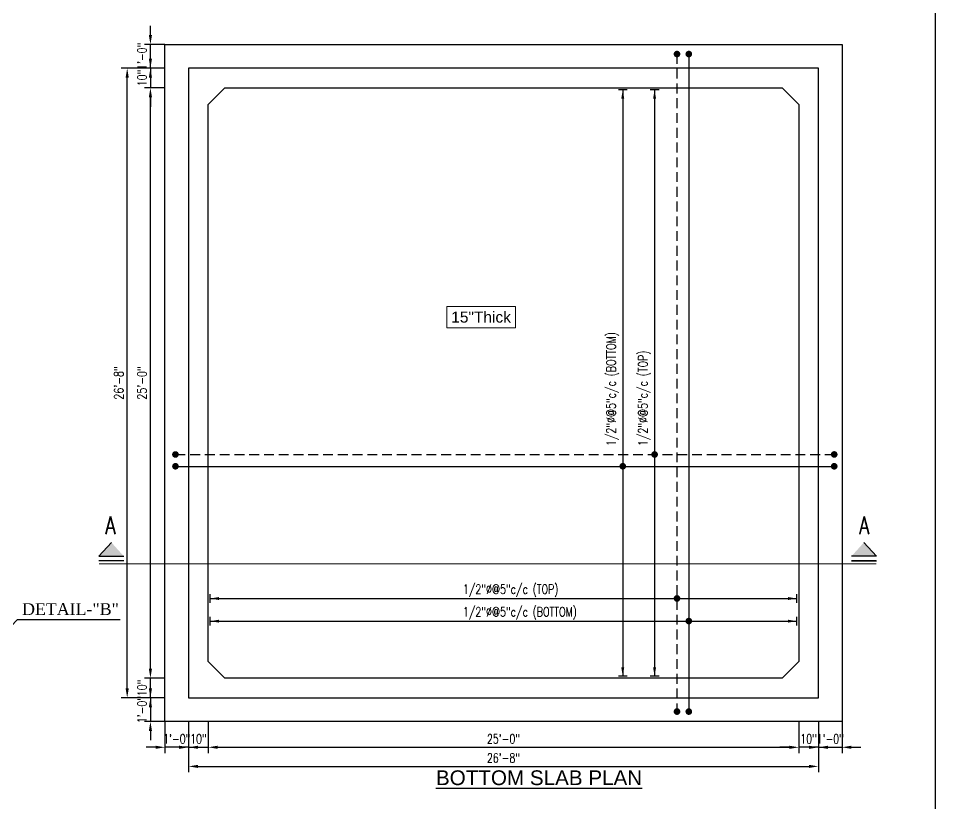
# Model space of a CAD drawing. Extents: x 646770 to 647667, y -185906 to -184623.
# Drawn here: x 647201.1 to 647667.2, y -185453.4 to -185054.2 of the extents above; entities that cross this region are included whole.
import ezdxf

# ---------------------------------------------------------------- set-up
doc = ezdxf.new("R2010")
doc.units = 0
doc.header["$LTSCALE"] = 20
doc.header["$MEASUREMENT"] = 0
doc.header["$PDMODE"] = 32
doc.linetypes.add('HIDDEN', pattern=[0.375, 0.25, -0.125])
doc.layers.get('DEFPOINTS').update_dxf_attribs({"linetype": 'CONTINUOUS'})
for name, color, linetype in [('A-TYP-DIM', 1, 'CONTINUOUS'), ('A-TYP-N-TEXT', 2, 'CONTINUOUS'), ('A-TYP-THK-MARK', 2, 'CONTINUOUS'), ('BB', 6, 'CONTINUOUS'), ('BEAM', 4, 'HIDDEN'), ('COL', 6, 'CONTINUOUS'), ('DIM', 1, 'CONTINUOUS'), ('S-BB', 6, 'CONTINUOUS'), ('S-TEXT', 2, 'CONTINUOUS'), ('S-TL', 2, 'CONTINUOUS'), ('S-TL1', 6, 'CONTINUOUS'), ('S-TX-BEAM-HEADING', 5, 'CONTINUOUS'), ('SECTION', 4, 'CONTINUOUS')]:
    doc.layers.add(name, color=color, linetype=linetype)
doc.styles.add('arial', font='arial.ttf')
doc.styles.add('QASIM', font='arial.ttf')
doc.styles.add('rizwan', font='romans.shx', dxfattribs={"width": 0.75})
doc.styles.add('ROMANS', font='times.ttf')
doc.dimstyles.new('STYLE-64', dxfattribs={"dimscale": 64, "dimtxt": 0.09375, "dimasz": 0.09375, "dimexe": 0.0625, "dimexo": 0.0625, "dimgap": 0.03125, "dimtad": 1, "dimzin": 3, "dimdsep": 46, "dimlunit": 4, "dimtxsty": 'rizwan', "dimcen": 0.125, "dimdle": 4, "dimclrd": 1, "dimclre": 1, "dimclrt": 2, "dimadec": 0, "dimazin": 0, "dimtfac": 0.5, "dimtix": 1, "dimtmove": 2, "dimatfit": 3, "dimfxl": 1, "dimfrac": 1, "dimtolj": 1, "dimtzin": 3, "dimarcsym": 0})

# ---------------------------------------------------------------- blocks, each defined once
blk = doc.blocks.new('*D41')
at = {"layer": 'A-TYP-DIM', "color": 1, "lineweight": -2, "ltscale": 1.5, "transparency": 16777216}
for p, q in [((647297.6, -185411.56), (647297.6, -185427.71)), ((647597.6, -185411.56), (647597.6, -185427.71)), ((647302.4, -185424.71), (647592.8, -185424.71))]:
    blk.add_line(p, q, dxfattribs=at)
at = {"layer": 'A-TYP-DIM', "color": 1, "ltscale": 1.5, "transparency": 16777216}
for points in [[(647302.4, -185423.91), (647302.4, -185425.51), (647297.6, -185424.71)], [(647592.8, -185423.91), (647592.8, -185425.51), (647597.6, -185424.71)]]:
    blk.add_solid(points, dxfattribs=at)
at = {"layer": 'DEFPOINTS', "color": 0, "ltscale": 1.5, "transparency": 16777216}
for p in [(647297.6, -185405.56), (647597.6, -185405.56), (647597.6, -185424.71)]:
    blk.add_point(p, dxfattribs=at)
at = {"layer": 'A-TYP-DIM', "color": 2, "ltscale": 1.5, "transparency": 16777216, "insert": (647447.6, -185420.42), "char_height": 4.688, "attachment_point": 5, "style": 'rizwan'}
blk.add_mtext('\\A1;25\'-0"', dxfattribs=at)
blk = doc.blocks.new('*D42')
at = {"layer": 'A-TYP-DIM', "color": 1, "lineweight": -2, "ltscale": 1.5, "transparency": 16777216}
for p, q in [((647287.6, -185411.56), (647287.6, -185437.42)), ((647607.6, -185411.56), (647607.6, -185437.42)), ((647292.4, -185434.42), (647602.8, -185434.42))]:
    blk.add_line(p, q, dxfattribs=at)
at = {"layer": 'A-TYP-DIM', "color": 1, "ltscale": 1.5, "transparency": 16777216}
for points in [[(647292.4, -185433.62), (647292.4, -185435.22), (647287.6, -185434.42)], [(647602.8, -185433.62), (647602.8, -185435.22), (647607.6, -185434.42)]]:
    blk.add_solid(points, dxfattribs=at)
at = {"layer": 'DEFPOINTS', "color": 0, "ltscale": 1.5, "transparency": 16777216}
for p in [(647287.6, -185405.56), (647607.6, -185405.56), (647607.6, -185434.42)]:
    blk.add_point(p, dxfattribs=at)
at = {"layer": 'A-TYP-DIM', "color": 2, "ltscale": 1.5, "transparency": 16777216, "insert": (647447.6, -185430.13), "char_height": 4.688, "attachment_point": 5, "style": 'rizwan'}
blk.add_mtext('\\A1;26\'-8"', dxfattribs=at)
blk = doc.blocks.new('*D43')
at = {"layer": 'A-TYP-DIM', "color": 1, "lineweight": -2, "ltscale": 1.5, "transparency": 16777216}
for p, q in [((647275.6, -185089.56), (647265.2, -185089.56)), ((647268.2, -185384.76), (647268.2, -185094.36)), ((647275.6, -185389.56), (647265.2, -185389.56))]:
    blk.add_line(p, q, dxfattribs=at)
at = {"layer": 'A-TYP-DIM', "color": 1, "ltscale": 1.5, "transparency": 16777216}
for points in [[(647267.4, -185094.36), (647269, -185094.36), (647268.2, -185089.56)], [(647267.4, -185384.76), (647269, -185384.76), (647268.2, -185389.56)]]:
    blk.add_solid(points, dxfattribs=at)
at = {"layer": 'DEFPOINTS', "color": 0, "ltscale": 1.5, "transparency": 16777216}
for p in [(647268.2, -185089.56), (647281.6, -185089.56), (647281.6, -185389.56)]:
    blk.add_point(p, dxfattribs=at)
at = {"layer": 'A-TYP-DIM', "color": 2, "ltscale": 1.5, "transparency": 16777216, "insert": (647263.91, -185239.56), "char_height": 4.688, "attachment_point": 5, "rotation": 90, "style": 'rizwan'}
blk.add_mtext('\\A1;25\'-0"', dxfattribs=at)
blk = doc.blocks.new('*D44')
at = {"layer": 'A-TYP-DIM', "color": 1, "lineweight": -2, "ltscale": 1.5, "transparency": 16777216}
for p, q in [((647275.6, -185079.56), (647253.41, -185079.56)), ((647256.41, -185394.76), (647256.41, -185084.36)), ((647275.6, -185399.56), (647253.41, -185399.56))]:
    blk.add_line(p, q, dxfattribs=at)
at = {"layer": 'A-TYP-DIM', "color": 1, "ltscale": 1.5, "transparency": 16777216}
for points in [[(647255.61, -185084.36), (647257.21, -185084.36), (647256.41, -185079.56)], [(647255.61, -185394.76), (647257.21, -185394.76), (647256.41, -185399.56)]]:
    blk.add_solid(points, dxfattribs=at)
at = {"layer": 'DEFPOINTS', "color": 0, "ltscale": 1.5, "transparency": 16777216}
for p in [(647256.41, -185079.56), (647281.6, -185079.56), (647281.6, -185399.56)]:
    blk.add_point(p, dxfattribs=at)
at = {"layer": 'A-TYP-DIM', "color": 2, "ltscale": 1.5, "transparency": 16777216, "insert": (647252.12, -185239.56), "char_height": 4.688, "attachment_point": 5, "rotation": 90, "style": 'rizwan'}
blk.add_mtext('\\A1;26\'-8"', dxfattribs=at)
blk = doc.blocks.new('*D51')
at = {"layer": 'A-TYP-DIM', "color": 1, "lineweight": -2, "ltscale": 1.5, "transparency": 16777216}
for p, q in [((647268.2, -185074.76), (647268.2, -185069.96)), ((647275.6, -185079.56), (647265.2, -185079.56)), ((647268.2, -185079.56), (647268.2, -185089.56)), ((647275.6, -185089.56), (647265.2, -185089.56)), ((647268.2, -185094.36), (647268.2, -185099.16))]:
    blk.add_line(p, q, dxfattribs=at)
at = {"layer": 'A-TYP-DIM', "color": 1, "ltscale": 1.5, "transparency": 16777216}
for points in [[(647267.4, -185074.76), (647269, -185074.76), (647268.2, -185079.56)], [(647267.4, -185094.36), (647269, -185094.36), (647268.2, -185089.56)]]:
    blk.add_solid(points, dxfattribs=at)
at = {"layer": 'DEFPOINTS', "color": 0, "ltscale": 1.5, "transparency": 16777216}
for p in [(647281.6, -185079.56), (647268.2, -185089.56), (647281.6, -185089.56)]:
    blk.add_point(p, dxfattribs=at)
at = {"layer": 'A-TYP-DIM', "color": 2, "ltscale": 1.5, "transparency": 16777216, "insert": (647263.91, -185084.56), "char_height": 4.688, "attachment_point": 5, "rotation": 90, "style": 'rizwan'}
blk.add_mtext('\\A1;10"', dxfattribs=at)
blk = doc.blocks.new('*D52')
at = {"layer": 'A-TYP-DIM', "color": 1, "lineweight": -2, "ltscale": 1.5, "transparency": 16777216}
for p, q in [((647268.2, -185384.76), (647268.2, -185379.96)), ((647275.6, -185389.56), (647265.2, -185389.56)), ((647268.2, -185399.56), (647268.2, -185389.56)), ((647275.6, -185399.56), (647265.2, -185399.56)), ((647268.2, -185404.36), (647268.2, -185409.16))]:
    blk.add_line(p, q, dxfattribs=at)
at = {"layer": 'A-TYP-DIM', "color": 1, "ltscale": 1.5, "transparency": 16777216}
for points in [[(647267.4, -185384.76), (647269, -185384.76), (647268.2, -185389.56)], [(647267.4, -185404.36), (647269, -185404.36), (647268.2, -185399.56)]]:
    blk.add_solid(points, dxfattribs=at)
at = {"layer": 'DEFPOINTS', "color": 0, "ltscale": 1.5, "transparency": 16777216}
for p in [(647268.2, -185389.56), (647281.6, -185389.56), (647281.6, -185399.56)]:
    blk.add_point(p, dxfattribs=at)
at = {"layer": 'A-TYP-DIM', "color": 2, "ltscale": 1.5, "transparency": 16777216, "insert": (647263.91, -185394.56), "char_height": 4.688, "attachment_point": 5, "rotation": 90, "style": 'rizwan'}
blk.add_mtext('\\A1;10"', dxfattribs=at)
blk = doc.blocks.new('*D24')
at = {"layer": 'A-TYP-DIM', "color": 1, "lineweight": -2, "ltscale": 1.5, "transparency": 16777216}
for p, q in [((647287.6, -185411.56), (647287.6, -185427.71)), ((647297.6, -185411.56), (647297.6, -185427.71)), ((647282.8, -185424.71), (647278, -185424.71)), ((647287.6, -185424.71), (647297.6, -185424.71)), ((647302.4, -185424.71), (647307.2, -185424.71))]:
    blk.add_line(p, q, dxfattribs=at)
at = {"layer": 'A-TYP-DIM', "color": 1, "ltscale": 1.5, "transparency": 16777216}
for points in [[(647282.8, -185423.91), (647282.8, -185425.51), (647287.6, -185424.71)], [(647302.4, -185423.91), (647302.4, -185425.51), (647297.6, -185424.71)]]:
    blk.add_solid(points, dxfattribs=at)
at = {"layer": 'DEFPOINTS', "color": 0, "ltscale": 1.5, "transparency": 16777216}
for p in [(647287.6, -185405.56), (647297.6, -185405.56), (647297.6, -185424.71)]:
    blk.add_point(p, dxfattribs=at)
at = {"layer": 'A-TYP-DIM', "color": 2, "ltscale": 1.5, "transparency": 16777216, "insert": (647292.6, -185420.42), "char_height": 4.688, "attachment_point": 5, "style": 'rizwan'}
blk.add_mtext('\\A1;10"', dxfattribs=at)
blk = doc.blocks.new('*D25')
at = {"layer": 'A-TYP-DIM', "color": 1, "lineweight": -2, "ltscale": 1.5, "transparency": 16777216}
for p, q in [((647597.6, -185411.56), (647597.6, -185427.71)), ((647607.6, -185411.56), (647607.6, -185427.71)), ((647592.8, -185424.71), (647588, -185424.71)), ((647607.6, -185424.71), (647597.6, -185424.71)), ((647612.4, -185424.71), (647617.2, -185424.71))]:
    blk.add_line(p, q, dxfattribs=at)
at = {"layer": 'A-TYP-DIM', "color": 1, "ltscale": 1.5, "transparency": 16777216}
for points in [[(647592.8, -185423.91), (647592.8, -185425.51), (647597.6, -185424.71)], [(647612.4, -185423.91), (647612.4, -185425.51), (647607.6, -185424.71)]]:
    blk.add_solid(points, dxfattribs=at)
at = {"layer": 'DEFPOINTS', "color": 0, "ltscale": 1.5, "transparency": 16777216}
for p in [(647597.6, -185405.56), (647607.6, -185405.56), (647597.6, -185424.71)]:
    blk.add_point(p, dxfattribs=at)
at = {"layer": 'A-TYP-DIM', "color": 2, "ltscale": 1.5, "transparency": 16777216, "insert": (647602.6, -185420.42), "char_height": 4.688, "attachment_point": 5, "style": 'rizwan'}
blk.add_mtext('\\A1;10"', dxfattribs=at)
blk = doc.blocks.new('SLAB-THK.MARK')
at = {"layer": 'A-TYP-N-TEXT', "lineweight": 0, "ltscale": 1.5}
blk.add_lwpolyline([(0, 0), (0.7268, 0), (0.7268, -0.2275), (0, -0.2275)], close=True, dxfattribs=at)
at = {"layer": 'A-TYP-N-TEXT', "lineweight": 0, "ltscale": 1.5, "style": 'QASIM'}
blk.add_attdef('24"THICK', (0.0352, -0.1706), '', height=0.1172, dxfattribs=at)
blk = doc.blocks.new('*D94')
at = {"layer": 'A-TYP-DIM', "color": 1, "lineweight": -2, "ltscale": 1.5, "transparency": 16777216}
for p, q in [((647275.6, -185411.56), (647275.6, -185427.71)), ((647287.6, -185411.56), (647287.6, -185427.71)), ((647270.8, -185424.71), (647266, -185424.71)), ((647287.6, -185424.71), (647275.6, -185424.71)), ((647292.4, -185424.71), (647297.2, -185424.71))]:
    blk.add_line(p, q, dxfattribs=at)
at = {"layer": 'A-TYP-DIM', "color": 1, "ltscale": 1.5, "transparency": 16777216}
for points in [[(647270.8, -185423.91), (647270.8, -185425.51), (647275.6, -185424.71)], [(647292.4, -185423.91), (647292.4, -185425.51), (647287.6, -185424.71)]]:
    blk.add_solid(points, dxfattribs=at)
at = {"layer": 'DEFPOINTS', "color": 0, "ltscale": 1.5, "transparency": 16777216}
for p in [(647275.6, -185405.56), (647287.6, -185405.56), (647275.6, -185424.71)]:
    blk.add_point(p, dxfattribs=at)
at = {"layer": 'A-TYP-DIM', "color": 2, "ltscale": 1.5, "transparency": 16777216, "insert": (647281.6, -185420.42), "char_height": 4.688, "attachment_point": 5, "style": 'rizwan'}
blk.add_mtext('\\A1;1\'-0"', dxfattribs=at)
blk = doc.blocks.new('*D95')
at = {"layer": 'A-TYP-DIM', "color": 1, "lineweight": -2, "ltscale": 1.5, "transparency": 16777216}
for p, q in [((647607.6, -185411.56), (647607.6, -185427.71)), ((647619.6, -185411.56), (647619.6, -185427.71)), ((647602.8, -185424.71), (647598, -185424.71)), ((647607.6, -185424.71), (647619.6, -185424.71)), ((647624.4, -185424.71), (647629.2, -185424.71))]:
    blk.add_line(p, q, dxfattribs=at)
at = {"layer": 'A-TYP-DIM', "color": 1, "ltscale": 1.5, "transparency": 16777216}
for points in [[(647602.8, -185423.91), (647602.8, -185425.51), (647607.6, -185424.71)], [(647624.4, -185423.91), (647624.4, -185425.51), (647619.6, -185424.71)]]:
    blk.add_solid(points, dxfattribs=at)
at = {"layer": 'DEFPOINTS', "color": 0, "ltscale": 1.5, "transparency": 16777216}
for p in [(647607.6, -185405.56), (647619.6, -185405.56), (647619.6, -185424.71)]:
    blk.add_point(p, dxfattribs=at)
at = {"layer": 'A-TYP-DIM', "color": 2, "ltscale": 1.5, "transparency": 16777216, "insert": (647613.6, -185420.42), "char_height": 4.688, "attachment_point": 5, "style": 'rizwan'}
blk.add_mtext('\\A1;1\'-0"', dxfattribs=at)
blk = doc.blocks.new('*D96')
at = {"layer": 'A-TYP-DIM', "color": 1, "lineweight": -2, "ltscale": 1.5, "transparency": 16777216}
for p, q in [((647268.2, -185394.76), (647268.2, -185389.96)), ((647275.6, -185399.56), (647265.2, -185399.56)), ((647268.2, -185399.56), (647268.2, -185411.56)), ((647275.6, -185411.56), (647265.2, -185411.56)), ((647268.2, -185416.36), (647268.2, -185421.16))]:
    blk.add_line(p, q, dxfattribs=at)
at = {"layer": 'A-TYP-DIM', "color": 1, "ltscale": 1.5, "transparency": 16777216}
for points in [[(647267.4, -185394.76), (647269, -185394.76), (647268.2, -185399.56)], [(647267.4, -185416.36), (647269, -185416.36), (647268.2, -185411.56)]]:
    blk.add_solid(points, dxfattribs=at)
at = {"layer": 'DEFPOINTS', "color": 0, "ltscale": 1.5, "transparency": 16777216}
for p in [(647281.6, -185399.56), (647268.2, -185411.56), (647281.6, -185411.56)]:
    blk.add_point(p, dxfattribs=at)
at = {"layer": 'A-TYP-DIM', "color": 2, "ltscale": 1.5, "transparency": 16777216, "insert": (647263.91, -185405.56), "char_height": 4.688, "attachment_point": 5, "rotation": 90, "style": 'rizwan'}
blk.add_mtext('\\A1;1\'-0"', dxfattribs=at)
blk = doc.blocks.new('*D97')
at = {"layer": 'A-TYP-DIM', "color": 1, "lineweight": -2, "ltscale": 1.5, "transparency": 16777216}
for p, q in [((647268.2, -185062.76), (647268.2, -185057.96)), ((647275.6, -185067.56), (647265.2, -185067.56)), ((647268.2, -185079.56), (647268.2, -185067.56)), ((647275.6, -185079.56), (647265.2, -185079.56)), ((647268.2, -185084.36), (647268.2, -185089.16))]:
    blk.add_line(p, q, dxfattribs=at)
at = {"layer": 'A-TYP-DIM', "color": 1, "ltscale": 1.5, "transparency": 16777216}
for points in [[(647267.4, -185062.76), (647269, -185062.76), (647268.2, -185067.56)], [(647267.4, -185084.36), (647269, -185084.36), (647268.2, -185079.56)]]:
    blk.add_solid(points, dxfattribs=at)
at = {"layer": 'DEFPOINTS', "color": 0, "ltscale": 1.5, "transparency": 16777216}
for p in [(647268.2, -185067.56), (647281.6, -185067.56), (647281.6, -185079.56)]:
    blk.add_point(p, dxfattribs=at)
at = {"layer": 'A-TYP-DIM', "color": 2, "ltscale": 1.5, "transparency": 16777216, "insert": (647263.91, -185073.56), "char_height": 4.688, "attachment_point": 5, "rotation": 90, "style": 'rizwan'}
blk.add_mtext('\\A1;1\'-0"', dxfattribs=at)

msp = doc.modelspace()

# ---------------------------------------------------------------- hatches: boundary and pattern name
at = {"layer": 'BB', "linetype": 'Continuous'}
for points in [[(647242.02551, -185327.65449), (647248.38038, -185320.63274), (647254.7353, -185327.65444)], [(647637.05312, -185327.65449), (647630.69825, -185320.63274), (647624.34333, -185327.65444)]]:
    msp.add_hatch(color=256, dxfattribs=at).paths.add_polyline_path(points)

# ---------------------------------------------------------------- linework, layer by layer
for p, q in [((647242.02551, -185327.65449), (647248.38038, -185320.63274)), ((647637.05312, -185327.65449), (647630.69825, -185320.63274)), ((647242.02551, -185327.65449), (647254.7353, -185327.65444)), ((647254.73531, -185329.90444), (647242.02552, -185329.90449)), ((647624.34332, -185329.90444), (647637.05311, -185329.90449)), ((647637.05312, -185327.65449), (647624.34333, -185327.65444))]:
    msp.add_line(p, q, dxfattribs=at)
for points, const_width in [([(647242.02552, -185329.90449), (647254.73531, -185329.90444)], 0.75), ([(647637.05311, -185331.40446), (647242.02552, -185331.40449)], 0.5), ([(647637.05311, -185329.90449), (647624.34332, -185329.90444)], 0.75)]:
    msp.add_lwpolyline(points, dxfattribs=dict(at, const_width=const_width))
at = {"layer": 'BEAM', "linetype": 'Continuous', "ltscale": 1.5}
msp.add_lwpolyline([(647275.59857, -185067.55961), (647619.59857, -185067.55961), (647619.59857, -185411.55961), (647275.59857, -185411.55961)], close=True, dxfattribs=at)
at = {"layer": 'COL', "linetype": 'HIDDEN'}
for p, q in [((647535.74308, -185072.37447), (647535.74308, -185406.55961)), ((647280.92145, -185275.9471), (647615.62862, -185275.9471))]:
    msp.add_line(p, q, dxfattribs=at)
at = {"layer": 'COL', "linetype": 'ByBlock'}
for p, q in [((647541.74308, -185072.37447), (647541.74308, -185406.55961)), ((647280.92145, -185281.9471), (647615.62862, -185281.9471))]:
    msp.add_line(p, q, dxfattribs=at)
at = {"layer": 'DEFPOINTS'}
msp.add_lwpolyline([(646770.29531, -185618.47393), (647667.16213, -185618.47393), (647667.16213, -184753.17991), (646770.29531, -184753.17991)], close=True, dxfattribs=at)
at = {"layer": 'S-BB', "const_width": 1.6875}
for points in [[(647535.74308, -185073.21822, -1), (647535.74308, -185071.53072, -1)], [(647541.74308, -185073.21822, -1), (647541.74308, -185071.53072, -1)], [(647280.92145, -185276.73718, -1), (647280.92145, -185275.04968, -1)], [(647524.36149, -185276.73718, -1), (647524.36149, -185275.04968, -1)], [(647615.62862, -185276.71034, -1), (647615.62862, -185275.02284, -1)], [(647280.92145, -185282.71034, -1), (647280.92145, -185281.02284, -1)], [(647508.19126, -185282.71034, -1), (647508.19126, -185281.02284, -1)], [(647615.62862, -185282.73718, -1), (647615.62862, -185281.04968, -1)], [(647535.74308, -185349.88414, -1), (647535.74308, -185348.19664, -1)], [(647541.74308, -185361.39444, -1), (647541.74308, -185359.70694, -1)], [(647535.74308, -185407.40336, -1), (647535.74308, -185405.71586, -1)], [(647541.74308, -185407.40336, -1), (647541.74308, -185405.71586, -1)]]:
    msp.add_lwpolyline(points, format="xyb", close=True, dxfattribs=at)
at = {"layer": 'S-TL'}
for p, q in [((647508.19126, -185090.55961), (647508.19126, -185388.55961)), ((647524.36149, -185090.55961), (647524.36149, -185388.55961)), ((647298.59857, -185349.09406), (647596.59857, -185349.09406)), ((647298.59857, -185360.60436), (647596.59857, -185360.60436))]:
    msp.add_line(p, q, dxfattribs=at)
for points in [[(647507.44126, -185095.05961), (647508.94126, -185095.05961), (647508.19126, -185090.55961)], [(647523.61149, -185095.05961), (647525.11149, -185095.05961), (647524.36149, -185090.55961)], [(647303.09857, -185348.34406), (647303.09857, -185349.84406), (647298.59857, -185349.09406)], [(647592.09857, -185348.34406), (647592.09857, -185349.84406), (647596.59857, -185349.09406)], [(647303.09857, -185359.85436), (647303.09857, -185361.35436), (647298.59857, -185360.60436)], [(647592.09857, -185359.85436), (647592.09857, -185361.35436), (647596.59857, -185360.60436)], [(647507.44126, -185384.05961), (647508.94126, -185384.05961), (647508.19126, -185388.55961)], [(647523.61149, -185384.05961), (647525.11149, -185384.05961), (647524.36149, -185388.55961)]]:
    msp.add_solid(points, dxfattribs=at)
at = {"layer": 'S-TL1'}
for p, q in [((647510.44126, -185090.55961), (647505.94126, -185090.55961)), ((647526.61149, -185090.55961), (647522.11149, -185090.55961)), ((647298.59857, -185351.34406), (647298.59857, -185346.84406)), ((647596.59857, -185351.34406), (647596.59857, -185346.84406)), ((647298.59857, -185362.85436), (647298.59857, -185358.35436)), ((647596.59857, -185362.85436), (647596.59857, -185358.35436)), ((647510.44126, -185388.55961), (647505.94126, -185388.55961)), ((647526.61149, -185388.55961), (647522.11149, -185388.55961))]:
    msp.add_line(p, q, dxfattribs=at)
at = {"layer": 'SECTION'}
for p, q in [((647607.59857, -185079.55961), (647287.59857, -185079.55961)), ((647287.59857, -185079.55961), (647287.59857, -185399.55961)), ((647607.59857, -185399.55961), (647607.59857, -185079.55961)), ((647287.59857, -185399.55961), (647607.59857, -185399.55961))]:
    msp.add_line(p, q, dxfattribs=at)
msp.add_lwpolyline([(647597.59857, -185381.07432), (647589.11329, -185389.55961), (647306.08385, -185389.55961), (647297.59857, -185381.07432), (647297.59857, -185098.04489), (647306.08385, -185089.55961), (647589.11329, -185089.55961), (647597.59857, -185098.04489)], close=True, dxfattribs=at)

# ---------------------------------------------------------------- block references
at = {"layer": 'A-TYP-THK-MARK'}
ref = msp.add_blockref('SLAB-THK.MARK', (647418.85213, -185200.67337), dxfattribs=dict(at, xscale=48, yscale=48, zscale=48))
ref.add_attrib('24"THICK', '15"Thick', (647421.04809, -185208.86123), dxfattribs={"lineweight": 0, "ltscale": 1.5, "height": 5.625, "style": 'QASIM'})

# ---------------------------------------------------------------- texts
at = {"layer": 'A-TYP-DIM', "color": 2, "ltscale": 1.5, "style": 'rizwan', "width": 0.75}
for s, p in [('1/2"%%C@5"c/c (BOTTOM)', (647504.58343, -185271.58332)), ('1/2"%%C@5"c/c (TOP)', (647520.75366, -185271.58332))]:
    msp.add_text(s, height=4.6875, rotation=90, dxfattribs=at).set_placement(p)
for s, p in [('1/2"%%C@5"c/c (TOP)', (647426.99093, -185346.68884)), ('1/2"%%C@5"c/c (BOTTOM)', (647426.99093, -185358.19914))]:
    msp.add_text(s, height=4.6875, dxfattribs=at).set_placement(p)
at = {"layer": 'BB', "style": 'rizwan', "width": 0.75}
for p in [(647245.32707, -185316.39721), (647628.28962, -185316.39721)]:
    msp.add_text('A', height=9, rotation=359.9998063, dxfattribs=at).set_placement(p)
at = {"layer": 'S-TEXT', "style": 'ROMANS'}
msp.add_text('DETAIL-"B"', height=6, dxfattribs=at).set_placement((647202.99834, -185357.46671))
at = {"layer": 'S-TX-BEAM-HEADING', "color": 3, "style": 'arial'}
msp.add_text('%%UBOTTOM SLAB PLAN', height=7.5, dxfattribs=at).set_placement((647413.26146, -185443.92613))

# ---------------------------------------------------------------- dimensions: what is measured, and where the dimension line sits
at = {"layer": 'A-TYP-DIM', "ltscale": 1.5}
for p1, p2, distance, picture, middle in [((647281.59857, -185079.55961), (647281.59857, -185067.55961), 13.40085, '*D97', (647263.90754, -185073.55961)), ((647281.59857, -185079.55961), (647281.59857, -185089.55961), -13.40085, '*D51', (647263.90754, -185084.55961)), ((647281.59857, -185399.55961), (647281.59857, -185079.55961), 25.19185, '*D44', (647252.11654, -185239.55961)), ((647281.59857, -185389.55961), (647281.59857, -185089.55961), 13.40085, '*D43', (647263.90754, -185239.55961)), ((647281.59857, -185399.55961), (647281.59857, -185389.55961), 13.40085, '*D52', (647263.90754, -185394.55961)), ((647281.59857, -185399.55961), (647281.59857, -185411.55961), -13.40085, '*D96', (647263.90754, -185405.55961)), ((647287.59857, -185405.55961), (647607.59857, -185405.55961), -28.85889, '*D42', (647447.59857, -185430.12831)), ((647297.59857, -185405.55961), (647597.59857, -185405.55961), -19.1506, '*D41', (647447.59857, -185420.42003))]:
    dim = msp.add_aligned_dim(p1=p1, p2=p2, distance=distance, dimstyle='STYLE-64', override={"dimscale": 48, "dimtxt": 0.097656, "dimasz": 0.1, "dimexo": 0.125, "dimdec": 4, "dimtmove": 0, "dimatfit": 2}, dxfattribs=at)
    dim.commit()
    dim.dimension.update_dxf_attribs({"geometry": picture, "text_midpoint": middle})
for base, p1, p2, angle, picture, middle in [((647275.59857, -185424.71021), (647287.59857, -185405.55961), (647275.59857, -185405.55961), 180, '*D94', (647281.59857, -185420.42003)), ((647597.59857, -185424.71021), (647607.59857, -185405.55961), (647597.59857, -185405.55961), 180, '*D25', (647602.59857, -185420.42003)), ((647619.59857, -185424.71021), (647607.59857, -185405.55961), (647619.59857, -185405.55961), 0, '*D95', (647613.59857, -185420.42003))]:
    dim = msp.add_linear_dim(base=base, p1=p1, p2=p2, angle=angle, dimstyle='STYLE-64', override={"dimscale": 48, "dimtxt": 0.097656, "dimasz": 0.1, "dimexo": 0.125, "dimdec": 4, "dimtmove": 0, "dimatfit": 2}, dxfattribs=at)
    dim.commit()
    dim.dimension.update_dxf_attribs({"geometry": picture, "text_midpoint": middle})
dim = msp.add_linear_dim(base=(647297.59857, -185424.71021), p1=(647287.59857, -185405.55961), p2=(647297.59857, -185405.55961), dimstyle='STYLE-64', override={"dimscale": 48, "dimtxt": 0.097656, "dimasz": 0.1, "dimexo": 0.125, "dimdec": 4, "dimtmove": 0, "dimatfit": 2}, dxfattribs=at)
dim.commit()
dim.dimension.update_dxf_attribs({"geometry": '*D24', "text_midpoint": (647292.59857, -185420.42003)})

# ---------------------------------------------------------------- leaders
at = {"layer": 'DIM', "ltscale": 1.5}
msp.add_leader([(647185.93914, -185375.11853), (647200.67996, -185359.83601), (647252.77086, -185359.83601)], dimstyle='STYLE-64', override={"dimscale": 48, "dimtxt": 0.097656, "dimasz": 0.097656, "dimexe": 0.03, "dimexo": 0.03, "dimtmove": 0}, dxfattribs=at)

doc.saveas('drawing.dxf')
